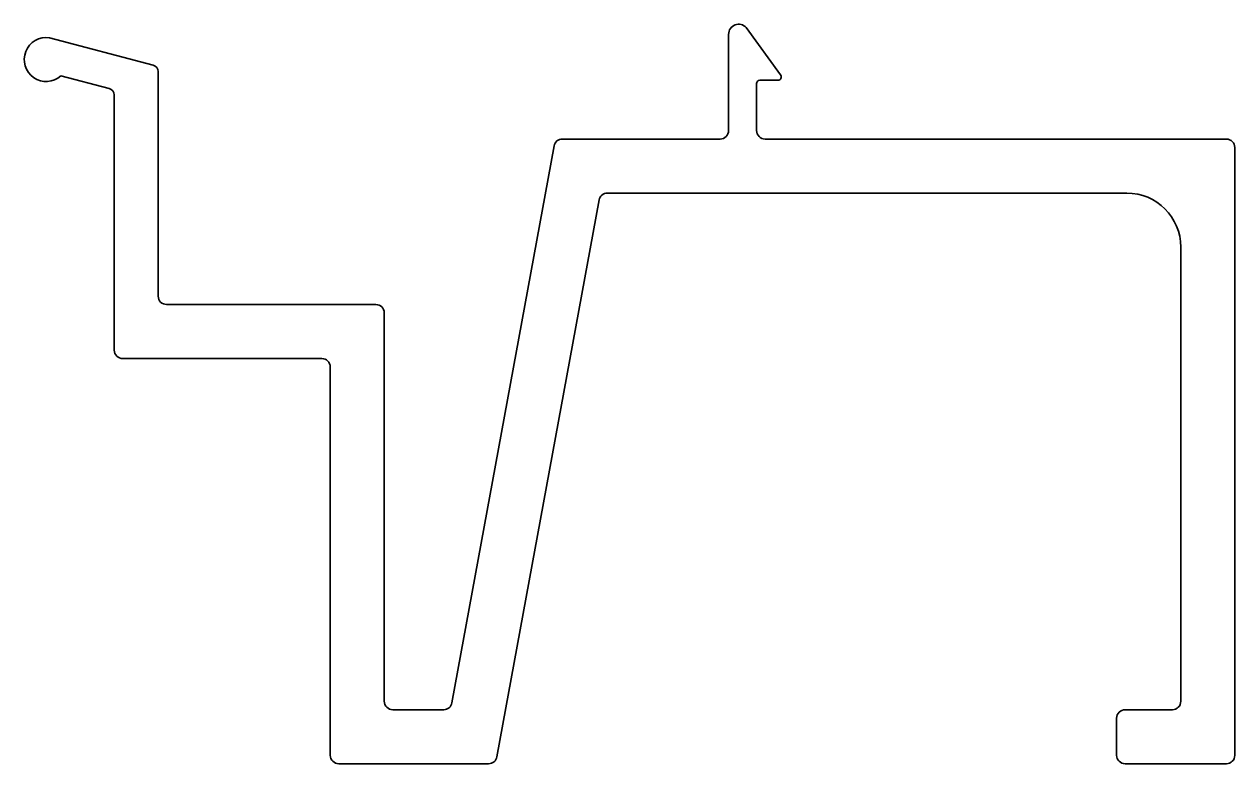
# Model space of a CAD drawing. Extents: x -16.3 to 19.5, y -18.1 to 3.8.
import ezdxf

# ---------------------------------------------------------------- set-up
doc = ezdxf.new("R2010")
doc.units = 0
doc.header["$MEASUREMENT"] = 0
doc.layers.add('Profile1', color=4, linetype='CONTINUOUS', lineweight=35)

msp = doc.modelspace()

# ---------------------------------------------------------------- linework, layer by layer
at = {"layer": 'Profile1', "color": 0}
for p, q in [((5.069, 3.748), (6.088, 2.349)), ((-15.579, 3.448), (-12.505, 2.639)), ((4.544, 0.7), (4.544, 3.55)), ((-13.805, 1.947), (-15.239, 2.324)), ((-12.356, 2.446), (-12.356, -4.2)), ((6.007, 2.19), (5.474, 2.19)), ((5.374, 2.09), (5.374, 0.7)), ((-13.656, -5.8), (-13.656, 1.754)), ((-0.381, 0.45), (4.294, 0.45)), ((5.624, 0.45), (19.294, 0.45)), ((-3.652, -16.245), (-0.627, 0.245)), ((19.544, 0.2), (19.544, -17.8)), ((0.706, -1.355), (-2.318, -17.845)), ((16.344, -1.15), (0.952, -1.15)), ((17.944, -16.2), (17.944, -2.75)), ((-12.106, -4.45), (-5.906, -4.45)), ((-5.656, -4.7), (-5.656, -16.2)), ((-7.506, -6.05), (-13.406, -6.05)), ((-7.256, -17.8), (-7.256, -6.3)), ((-5.406, -16.45), (-3.897, -16.45)), ((16.294, -16.45), (17.694, -16.45)), ((16.044, -17.8), (16.044, -16.7)), ((-2.564, -18.05), (-7.006, -18.05)), ((19.294, -18.05), (16.294, -18.05))]:
    msp.add_line(p, q, dxfattribs=at)
for centre, radius, start, end in [((4.844, 3.55), 0.3, 41.3642, 180), ((-15.676, 2.805), 0.65, 81.3914, 312.2872), ((-12.556, 2.446), 0.2, 0, 75.2564), ((5.474, 2.09), 0.1, 90, 180), ((6.007, 2.29), 0.1, 270, 36.0651), ((-13.856, 1.754), 0.2, 0, 75.2564), ((-0.381, 0.2), 0.25, 90, 169.6057), ((4.294, 0.7), 0.25, 270, 360), ((5.624, 0.7), 0.25, 180, 270), ((19.294, 0.2), 0.25, 0, 90), ((0.952, -1.4), 0.25, 90, 169.6057), ((16.344, -2.75), 1.6, 360, 90), ((-12.106, -4.2), 0.25, 180, 270), ((-5.906, -4.7), 0.25, 0, 90), ((-13.406, -5.8), 0.25, 180, 270), ((-7.506, -6.3), 0.25, 0, 90), ((-5.406, -16.2), 0.25, 180, 270), ((-3.897, -16.2), 0.25, 270, 349.6057), ((16.294, -16.7), 0.25, 90, 180), ((17.694, -16.2), 0.25, 270, 0), ((-7.006, -17.8), 0.25, 180, 270), ((-2.564, -17.8), 0.25, 270, 349.6057), ((16.294, -17.8), 0.25, 180, 270), ((19.294, -17.8), 0.25, 270, 0)]:
    msp.add_arc(centre, radius, start, end, dxfattribs=at)

doc.saveas('drawing.dxf')
